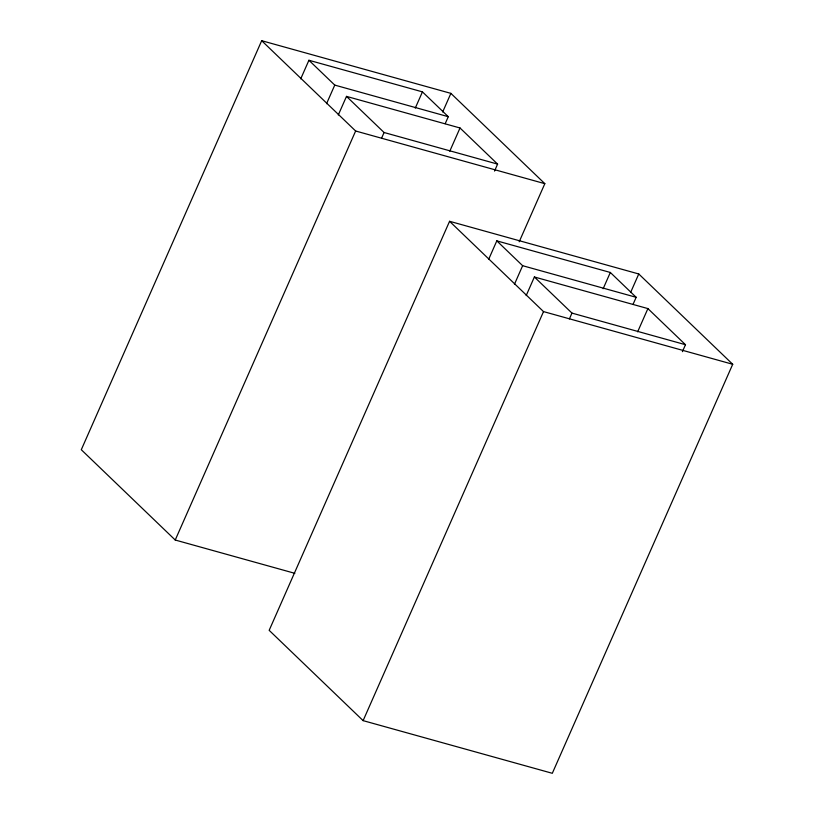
<?xml version="1.0" encoding="UTF-8"?>
<svg xmlns="http://www.w3.org/2000/svg" width="814" height="814" viewBox="0 0 814 814"><rect width="100%" height="100%" fill="white"/><g stroke="black" fill="none" stroke-linecap="round" stroke-linejoin="round"><path stroke-width="1.22" d="M519.2 241.768L544.831 183.669L450.885 93.366L261.691 40.7L81.288 449.725L175.234 540.028L294.851 573.331M300.722 78.856L308.923 60.267L422.446 91.87L448.28 116.697L445.197 123.667M326.556 103.693L334.758 85.094L308.923 60.267M338.298 114.978L346.499 96.388L460.022 127.981L497.598 164.102L494.515 171.082M175.234 540.028L355.637 131.003L261.691 40.7M381.522 138.319L384.076 132.509L346.499 96.388M415.262 108.13L422.446 91.87M442.684 111.966L450.885 93.366M449.766 151.231L460.022 127.981M449.572 221.296L269.169 630.331L363.115 720.634L552.309 773.3L732.712 364.275L638.766 273.972L449.572 221.296L543.518 311.599L732.712 364.275M488.614 259.452L496.805 240.863L610.327 272.466L636.161 297.303L633.078 304.273M514.448 284.289L522.639 265.7L496.805 240.863M526.19 295.574L534.381 276.984L647.903 308.587L685.48 344.709L682.407 351.679M363.115 720.634L543.518 311.599M569.403 318.915L571.967 313.105L534.381 276.984M603.143 288.736L610.327 272.466M630.565 292.562L638.766 273.972M637.647 331.827L647.903 308.587M334.758 85.094L448.28 116.697M384.076 132.509L497.598 164.102M355.637 131.003L544.831 183.669M522.639 265.7L636.161 297.303M571.967 313.105L685.48 344.709"/></g></svg>
